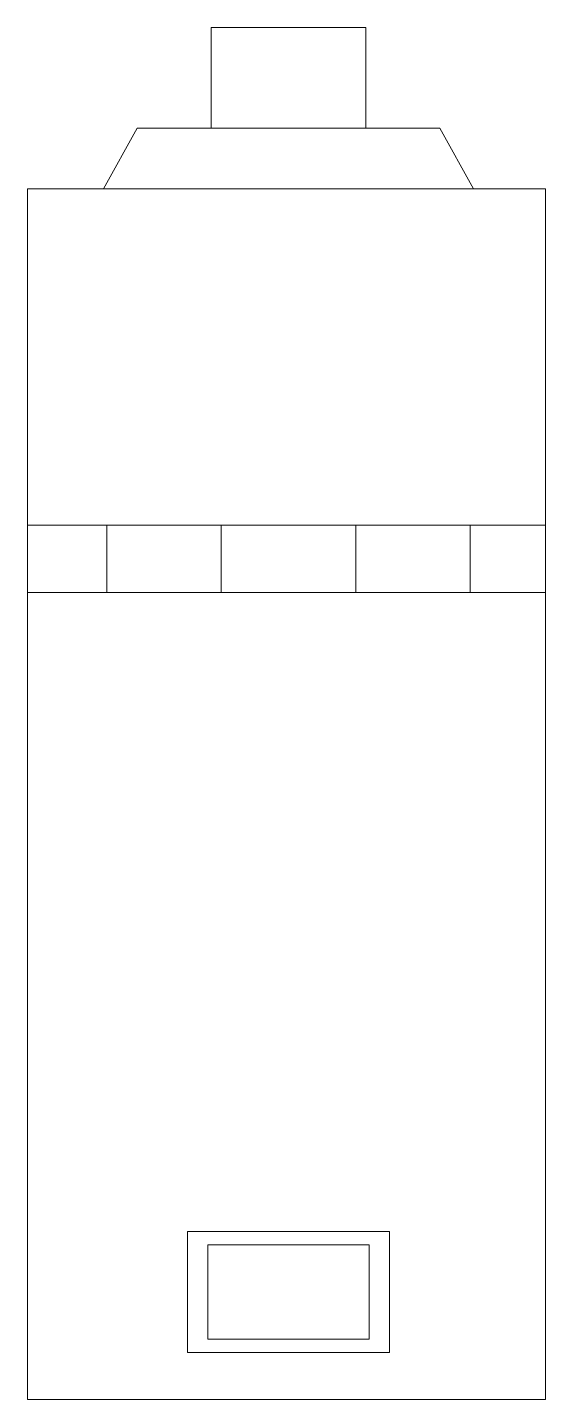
# Model space of a CAD drawing. Header units: inches. Extents: x -0.39 to 0.38, y 0 to 2.04.
import ezdxf

# ---------------------------------------------------------------- set-up
doc = ezdxf.new("R2010")
doc.units = ezdxf.units.IN
doc.linetypes.add('DASHED2', pattern=[9.525, 6.35, -3.175])
doc.layers.get('0').update_dxf_attribs({"linetype": 'CONTINUOUS', "lineweight": 0})

msp = doc.modelspace()

# ---------------------------------------------------------------- linework, layer by layer
at = {"lineweight": 18}
for p, q in [((-0.115, 1.89), (-0.115, 2.04)), ((-0.115, 2.04), (0.115, 2.04)), ((0.115, 2.04), (0.115, 1.89)), ((-0.275, 1.8), (-0.225, 1.89)), ((-0.225, 1.89), (0.225, 1.89)), ((0.225, 1.89), (0.275, 1.8)), ((0.382, 1.8), (-0.388, 1.8)), ((-0.388, 1.8), (-0.388, 0)), ((0.382, 0), (0.382, 1.8)), ((0.382, 1.3), (-0.388, 1.3)), ((-0.388, 1.2), (0.382, 1.2)), ((0.15, 0.25), (-0.15, 0.25)), ((-0.15, 0.25), (-0.15, 0.07)), ((0.15, 0.07), (0.15, 0.25)), ((-0.12, 0.23), (-0.12, 0.09)), ((0.12, 0.23), (-0.12, 0.23)), ((0.12, 0.09), (0.12, 0.23)), ((-0.12, 0.09), (0.12, 0.09)), ((-0.15, 0.07), (0.15, 0.07)), ((-0.388, 0), (0.382, 0))]:
    msp.add_line(p, q, dxfattribs=at)
at = {"linetype": 'DASHED2', "lineweight": 18}
for p, q in [((-0.27, 1.3), (-0.27, 1.2)), ((-0.1, 1.2), (-0.1, 1.3)), ((0.1, 1.3), (0.1, 1.2)), ((0.27, 1.2), (0.27, 1.3))]:
    msp.add_line(p, q, dxfattribs=at)

doc.saveas('drawing.dxf')
